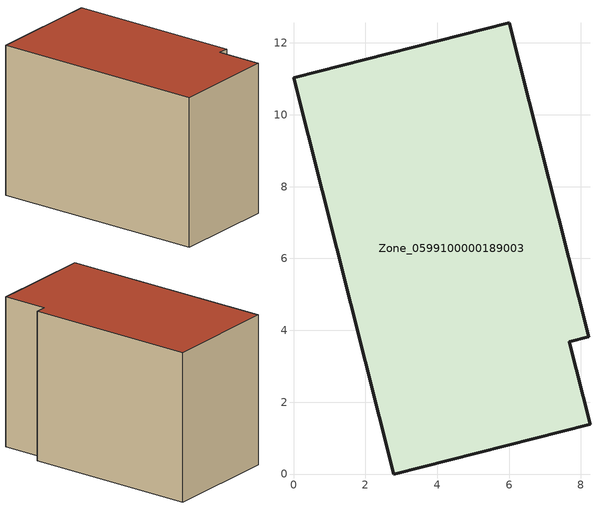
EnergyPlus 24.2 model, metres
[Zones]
Zone_0599100000189003
 floor ground (C_G): 0,11.04 6.01,12.55 8.22,3.81 7.68,3.68 8.25,1.38 2.79,0 z0
 wall outside (C_F): 6.01,12.55 0,11.04 2.79,0 8.25,1.38 7.68,3.68 8.22,3.81 6.01,12.55 z0:8
 roof outside (C_R): 0,11.04 2.79,0 8.25,1.38 7.68,3.68 8.22,3.81 6.01,12.55 z8
[BUILDING]
Pand.0599100000189003: North Axis=0; Terrain=City; Loads Convergence Tolerance Value=0.04; Temperature Convergence Tolerance Value=0.4; Solar Distribution=FullExterior; Maximum Number of Warmup Days=25; Minimum Number of Warmup Days=1
[Site:Location]
Rotterdam.The.Hague.AP_ZH_NLD Design_Conditions: Latitude=51.96; Longitude=4.45; Time Zone=1; Elevation=-4.5
[SITE:GROUNDTEMPERATURE:BUILDINGSURFACE]
18, 18, 18, 18, 18, 18, 18, 18, 18, 18, 18, 18
[MATERIAL] Thermal Absorptance=0.9; Solar Absorptance=0.7; Visible Absorptance=0.7
Name | Roughness | Thickness | Conductivity | Density | Specific Heat
G.TC.1965-1974 | MediumSmooth | 0.15 | 0.882353 | 540 | 1210
F.TC.1965-1974 | Rough | 0.3 | 0.697674 | 1920 | 840
R.TC.1965-1974 | MediumRough | 0.2 | 0.232558 | 1500 | 1000
[CONSTRUCTION]
C_G: G.TC.1965-1974
C_F: F.TC.1965-1974
C_R: R.TC.1965-1974
[ZONE]
Zone_0599100000189003: Type=1; Multiplier=1; Ceiling Height=Autocalculate; Volume=Autocalculate; Floor Area=autocalculate; Part of Total Floor Area=Yes
[ZONEINFILTRATION:DESIGNFLOWRATE]
Infil_Zone_0599100000189003: Zone or ZoneList or Space or SpaceList=Zone_0599100000189003; Schedule=AlwaysOn; Design Flow Rate Calculation Method=Flow/Area; Flow Rate per Floor Area=0.003; Constant Term Coefficient=1; Temperature Term Coefficient=0; Velocity Term Coefficient=0; Velocity Squared Term Coefficient=0
[HVACTEMPLATE:ZONE:IDEALLOADSAIRSYSTEM]
Zone_0599100000189003: Maximum Heating Supply Air Temperature=50; Minimum Cooling Supply Air Temperature=13; Maximum Heating Supply Air Humidity Ratio=0.0156; Minimum Cooling Supply Air Humidity Ratio=0.0077; Heating Limit=NoLimit; Cooling Limit=NoLimit; Dehumidification Control Type=ConstantSensibleHeatRatio; Cooling Sensible Heat Ratio=0.7; Dehumidification Setpoint=60; Humidification Control Type=None; Humidification Setpoint=30; Outdoor Air Method=None; Outdoor Air Flow Rate per Person=0.00944; Outdoor Air Flow Rate per Zone Floor Area=0; Outdoor Air Flow Rate per Zone=0; Demand Controlled Ventilation Type=None; Outdoor Air Economizer Type=NoEconomizer; Heat Recovery Type=None; Sensible Heat Recovery Effectiveness=0.7; Latent Heat Recovery Effectiveness=0.65
[ZONECONTROL:THERMOSTAT]
ThermostatControl_Zone_0599100000189003: Zone or ZoneList=Zone_0599100000189003; Control Type Schedule=DualSetpointControlType; Control 1=Thermostat_Zone_0599100000189003; Temperature Difference Between Cutout And Setpoint=0
[THERMOSTATSETPOINT:DUALSETPOINT]
Thermostat_Zone_0599100000189003: Heating Setpoint Temperature Schedule=HeatingSetpoint_Zone_0599100000189003; Cooling Setpoint Temperature Schedule=CoolingSetpoint_Zone_0599100000189003
[SCHEDULE:COMPACT]
HeatingSetpoint_Zone_0599100000189003: Through: 12/31, For: AllDays, Until: 24:00, 21
CoolingSetpoint_Zone_0599100000189003: Through: 12/31, For: AllDays, Until: 24:00, 24
DualSetpointControlType: Through: 12/31, For: AllDays, Until: 24:00, 4
AlwaysOn: Through: 12/31, For: AllDays, Until: 24:00, 1
